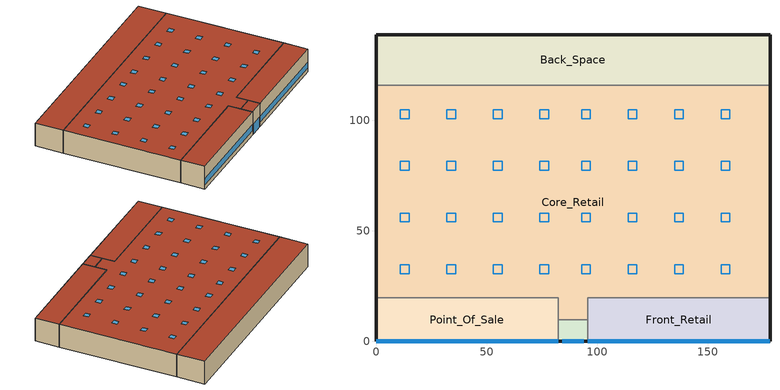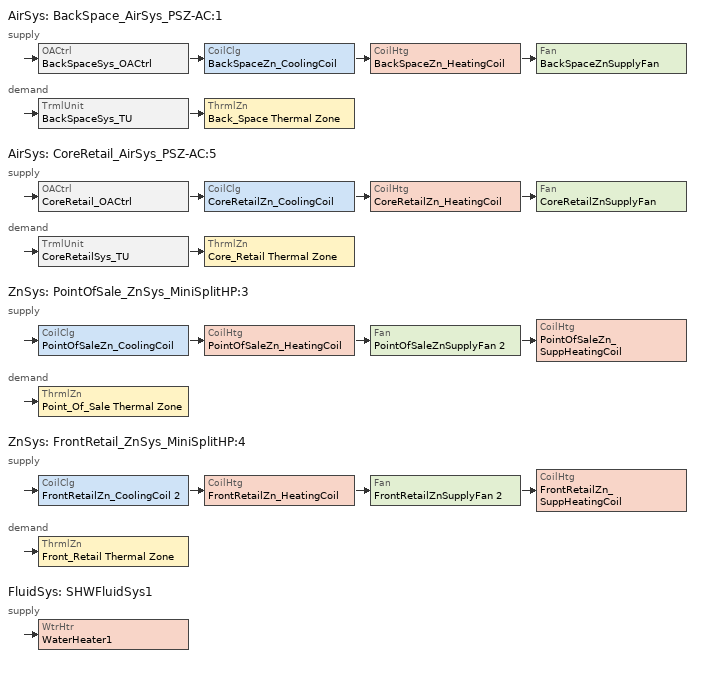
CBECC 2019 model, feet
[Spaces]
Back_Space
 floor ground (Slab Floor): 178.05,138.68 178.05,115.72 0,115.72 0,138.68 z0
 wall outside (Metal Framed Wall): 178.05,115.72 178.05,138.68 0,138.68 0,115.72 z0:20
 wall to Core_Retail (Interior Wall 2): 0,115.72 178.05,115.72 z0:20
 roof outside (Roof): 178.05,115.72 178.05,138.68 0,138.68 0,115.72 z20
Core_Retail
 floor ground (Slab Floor): 178.05,115.72 178.05,19.68 95.59,19.68 95.59,9.84 82.46,9.84 82.46,19.68 0,19.68 0,115.72 z0
 wall outside (Metal Framed Wall): 178.05,19.68 178.05,115.72 / 0,115.72 0,19.68 z0:20
 wall to Front_Retail (Interior Wall 2): 95.59,9.84 95.59,19.68 178.05,19.68 z0:20
 wall to Point_Of_Sale (Interior Wall 2): 0,19.68 82.46,19.68 82.46,9.84 z0:20
 wall to Front_Entry (Interior Wall 2): 82.46,9.84 95.59,9.84 z0:20
 roof outside (Roof): 95.59,9.84 95.59,19.68 178.05,19.68 178.05,115.72 0,115.72 0,19.68 82.46,19.68 82.46,9.84 z20
 skylight (NACM Skylight Curb Metal Frame): 15,30.68 15,34.69 11,34.69 11,30.68 z20; 36,30.68 36,34.69 32,34.69 32,30.68 z20; 57,30.68 57,34.69 53,34.69 53,30.68 z20; 78.03,30.68 78.03,34.69 74.03,34.69 74.03,30.68 z20; 96.93,30.68 96.93,34.69 92.93,34.69 92.93,30.68 z20; 15,54.02 15,58.02 11,58.02 11,54.02 z20; 36,54.02 36,58.02 32,58.02 32,54.02 z20; 57,54.02 57,58.02 53,58.02 53,54.02 z20; 78.03,54.02 78.03,58.02 74.03,58.02 74.03,54.02 z20; 96.93,54.02 96.93,58.02 92.93,58.02 92.93,54.02 z20; 15,77.35 15,81.35 11,81.35 11,77.35 z20; 36,77.35 36,81.35 32,81.35 32,77.35 z20; 57,77.35 57,81.35 53,81.35 53,77.35 z20; 78.03,77.35 78.03,81.35 74.03,81.35 74.03,77.35 z20; 96.93,77.35 96.93,81.35 92.93,81.35 92.93,77.35 z20; 15,100.72 15,104.72 11,104.72 11,100.72 z20; 36,100.72 36,104.72 32,104.72 32,100.72 z20; 57,100.72 57,104.72 53,104.72 53,100.72 z20; 78.03,100.72 78.03,104.72 74.03,104.72 74.03,100.72 z20; 96.93,100.72 96.93,104.72 92.93,104.72 92.93,100.72 z20; 117.93,77.35 117.93,81.35 113.93,81.35 113.93,77.35 z20; 159.93,100.72 159.93,104.72 155.93,104.72 155.93,100.72 z20; 159.93,54.02 159.93,58.02 155.93,58.02 155.93,54.02 z20; 159.93,30.68 159.93,34.69 155.93,34.69 155.93,30.68 z20; 117.93,100.72 117.93,104.72 113.93,104.72 113.93,100.72 z20; 117.93,54.02 117.93,58.02 113.93,58.02 113.93,54.02 z20; 117.93,30.68 117.93,34.69 113.93,34.69 113.93,30.68 z20; 138.93,77.35 138.93,81.35 134.93,81.35 134.93,77.35 z20; 138.93,100.72 138.93,104.72 134.93,104.72 134.93,100.72 z20; 138.93,54.02 138.93,58.02 134.93,58.02 134.93,54.02 z20; 138.93,30.68 138.93,34.69 134.93,34.69 134.93,30.68 z20; 159.93,77.35 159.93,81.35 155.93,81.35 155.93,77.35 z20
Front_Retail
 floor ground (Slab Floor): 178.05,19.68 178.05,0 95.59,0 95.59,19.68 z0
 wall outside (Metal Framed Wall): 95.59,0 178.05,0 178.05,19.68 z0:20
 wall to Front_Entry (Interior Wall 2): 95.59,9.84 95.59,0 z0:20
 window (NACM VertFenestration Fixed): 95.75,0 177.89,0 z3.74:8.73
 roof outside (Roof): 178.05,0 178.05,19.68 95.59,19.68 95.59,0 z20
Point_Of_Sale
 floor ground (Slab Floor): 82.46,19.68 82.46,0 0,0 0,19.68 z0
 wall outside (Metal Framed Wall): 0,19.68 0,0 82.46,0 z0:20
 wall to Front_Entry (Interior Wall 2): 82.46,0 82.46,9.84 z0:20
 window (NACM VertFenestration Fixed): 0.16,0 82.3,0 z3.74:8.73
 roof outside (Roof): 82.46,0 82.46,19.68 0,19.68 0,0 z20
Front_Entry
 floor ground (Slab Floor): 95.59,9.84 95.59,0 82.46,0 82.46,9.84 z0
 wall outside (Metal Framed Wall): 82.46,0 95.59,0 z0:20
 window (NACM VertFenestration Fixed): 84.1,0 93.95,0 z0.16:8.73
 roof outside (Roof): 95.59,0 95.59,9.84 82.46,9.84 82.46,0 z20
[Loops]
AirSys 'BackSpace_AirSys_PSZ-AC:1'
 supply: OACtrl 'BackSpaceSys_OACtrl' > CoilClg 'BackSpaceZn_CoolingCoil' > CoilHtg 'BackSpaceZn_HeatingCoil' > Fan 'BackSpaceZnSupplyFan'
 demand: TrmlUnit 'BackSpaceSys_TU' > ThrmlZn 'Back_Space Thermal Zone'
AirSys 'CoreRetail_AirSys_PSZ-AC:5'
 supply: OACtrl 'CoreRetail_OACtrl' > CoilClg 'CoreRetailZn_CoolingCoil' > CoilHtg 'CoreRetailZn_HeatingCoil' > Fan 'CoreRetailZnSupplyFan'
 demand: TrmlUnit 'CoreRetailSys_TU' > ThrmlZn 'Core_Retail Thermal Zone'
ZnSys 'PointOfSale_ZnSys_MiniSplitHP:3'
 supply: CoilClg 'PointOfSaleZn_CoolingCoil' > CoilHtg 'PointOfSaleZn_HeatingCoil' > Fan 'PointOfSaleZnSupplyFan 2' > CoilHtg 'PointOfSaleZn_SuppHeatingCoil'
 demand: ThrmlZn 'Point_Of_Sale Thermal Zone'
ZnSys 'FrontRetail_ZnSys_MiniSplitHP:4'
 supply: CoilClg 'FrontRetailZn_CoolingCoil 2' > CoilHtg 'FrontRetailZn_HeatingCoil' > Fan 'FrontRetailZnSupplyFan 2' > CoilHtg 'FrontRetailZn_SuppHeatingCoil'
 demand: ThrmlZn 'Front_Retail Thermal Zone'
FluidSys 'SHWFluidSys1'
 supply: WtrHtr 'WaterHeater1'
[Proj]
0520615-RetlMed-MiniSplitHP-COP3.3: Elevation=477; ZipCode=92262; WeatherStation=PALM-SPRINGS-INTL_722868; RunTitle=0520615-RetlMed-MiniSplitHP-COP3.3
[Bldg]
Retail Standalone: TotStoryCnt=1; AboveGrdStoryCnt=1
[ConsAssm]
Name | CompatibleSurfType | ExtRoughness | MatRef[1] | MatRef[2] | MatRef[3] | MatRef[4] | MatRef[5] | SlabType | SlabInsOrientation | SlabInsThrmlR
Metal Framed Wall | ExteriorWall | MediumSmooth | Stucco - 7/8 in | Building Paper - 1/16 in | Expanded Polystyrene - EPS - 3 1/3 in | Air - Metal Wall Framing - 16 or 24 in OC | Gypsum Board - 1/2 in
Slab Floor | UndergroundFloor |  |  |  |  |  |  | UnheatedSlabOnGrade | 12inHorizontal | R5
Roof | Roof |  | Metal Standing Seam - 1/16 in | Expanded Polystyrene - EPS - 6 7/8 in
Interior Wall 2 | InteriorWall |  | Gypsum Board - 1/2 in | Compliance Insulation R11 | Gypsum Board - 1/2 in
[Mat]
Stucco - 7/8 in: CodeCat=Plastering Materials; CodeItem=Stucco - 7/8 in.
Building Paper - 1/16 in: CodeCat=Building Membrane; CodeItem=Building Paper - 1/16 in.
Air - Metal Wall Framing - 16 or 24 in OC: CodeCat=Air; CodeItem=Air - Metal Wall Framing - 16 or 24 in. OC; FrmMat=Metal; FrmConfig=Wall16inOC; FrmDepth=5_5In; CavityInsOpt=R-21
Gypsum Board - 1/2 in: CodeCat=Bldg Board and Siding; CodeItem=Gypsum Board - 1/2 in.
Expanded Polystyrene - EPS - 3 1/3 in: CodeCat=Insulation Board; CodeItem=Expanded Polystyrene - EPS - 3 1/3 in. R14
Metal Standing Seam - 1/16 in: CodeCat=Roofing; CodeItem=Metal Standing Seam - 1/16 in.
Expanded Polystyrene - EPS - 6 7/8 in: CodeCat=Insulation Board; CodeItem=Expanded Polystyrene - EPS - 6 7/8 in. R29
Compliance Insulation R11: CodeCat=Insulation Batt; CodeItem=Glass fiber batt - 3 1/2 in. R11 (CEC Default)
[FenCons] FenProdType=FixedWindow; AssmContext=Manufactured; CertificationMthd=NFRCRated; SHGC=0.25
Name | FenType | SkyltGlz | SkyltCurb | UFactor | VT | GlzTint | WinDivider
NACM Skylight Curb Metal Frame | Skylight | Glass | CurbMounted | 0.58 | 0.49
NACM VertFenestration Fixed | VerticalFenestration |  |  | 0.36 | 0.42 | TintedGlazing | DividerBtwnPanesLessThan7_16in
[Story]
Building Story 1
[Spc] Story=Building Story 1; SHWFluidSegRef=SHWSupply1
Name | ThrmlZnRef | Vol | SpcFuncDefaultsRef | VentPerSpc | CondgType | PriSide100PctControlled
Back_Space | Back_Space Thermal Zone | 81782 | Retail Back_Space | 1263
Core_Retail | Core_Retail Thermal Zone | 344549 | Retail Sales
Front_Entry | Front _Entry Thermal Zone | 2583.34 | Retail Main Entry |  | Unconditioned | 1
Front_Retail | Front_Retail Thermal Zone | 32466.1 | Retail Sales
Point_Of_Sale | Point_Of_Sale Thermal Zone | 32466.1 | Retail Sales
[ThrmlZn]
Name | PriAirCondgSysRef[1] | VentCtrlMthd | Type | VentSrc
Back_Space Thermal Zone | BackSpace_AirSys_PSZ-AC:1 | CO2Sensors
Core_Retail Thermal Zone | CoreRetail_AirSys_PSZ-AC:5 | CO2Sensors
Front_Retail Thermal Zone | FrontRetail_ZnSys_MiniSplitHP:4 |  | Conditioned | None
Point_Of_Sale Thermal Zone | PointOfSale_ZnSys_MiniSplitHP:3 |  |  | None
Front _Entry Thermal Zone |  | CO2Sensors | Unconditioned | None
[AirSys] Type=SZAC; OptStart=0
Name | CtrlZnRef
BackSpace_AirSys_PSZ-AC:1 | Back_Space Thermal Zone
CoreRetail_AirSys_PSZ-AC:5 | Core_Retail Thermal Zone
[AirSeg] Path=Ducted
Name | Sys | Type
BackSpaceSys_SupAirSeg | BackSpace_AirSys_PSZ-AC:1 | Supply
BackSpaceSys_RetAirSeg | BackSpace_AirSys_PSZ-AC:1 | Return
CoreRetailSys_SupAirSeg | CoreRetail_AirSys_PSZ-AC:5 | Supply
CoreRetailSys_RetAirSeg | CoreRetail_AirSys_PSZ-AC:5 | Return
[CoilClg] Type=DirectExpansion
Name | Sys | FuelSrc | DXEER | DXIEER | CndsrType | CapTotRtdStageFrac
BackSpaceZn_CoolingCoil | BackSpace_AirSys_PSZ-AC:1 | Electric | 11.2 | 12.9 | Air
CoreRetailZn_CoolingCoil | CoreRetail_AirSys_PSZ-AC:5 | Electric | 11.2 | 12.9 | Air | ( 0.5, 1 )
PointOfSaleZn_CoolingCoil | PointOfSale_ZnSys_MiniSplitHP:3
FrontRetailZn_CoolingCoil 2 | FrontRetail_ZnSys_MiniSplitHP:4 | Electric |  |  | Air
[CoilHtg]
Name | Sys | Type | FuelSrc | FurnThrmlEff | HtPumpSuppCoilHtgRef
BackSpaceZn_HeatingCoil | BackSpace_AirSys_PSZ-AC:1 | Furnace | Gas | 0.82022
CoreRetailZn_HeatingCoil | CoreRetail_AirSys_PSZ-AC:5 | Furnace | Gas | 0.82
PointOfSaleZn_HeatingCoil | PointOfSale_ZnSys_MiniSplitHP:3 | HeatPump |  | 0.82022 | PointOfSaleZn_SuppHeatingCoil
PointOfSaleZn_SuppHeatingCoil | PointOfSale_ZnSys_MiniSplitHP:3 | Resistance
FrontRetailZn_HeatingCoil | FrontRetail_ZnSys_MiniSplitHP:4 | HeatPump |  | 0.82022 | FrontRetailZn_SuppHeatingCoil
FrontRetailZn_SuppHeatingCoil | FrontRetail_ZnSys_MiniSplitHP:4 | Resistance
[Fan] CtrlMthd=ConstantVolume; ModelingMthd=StaticPressure; FlowEff=0.6; TotStaticPress=2.5; MtrEff=0.9
Name | Sys
BackSpaceZnSupplyFan | BackSpace_AirSys_PSZ-AC:1
CoreRetailZnSupplyFan | CoreRetail_AirSys_PSZ-AC:5
PointOfSaleZnSupplyFan 2 | PointOfSale_ZnSys_MiniSplitHP:3
FrontRetailZnSupplyFan 2 | FrontRetail_ZnSys_MiniSplitHP:4
[TrmlUnit] Type=Uncontrolled
Name | Sys | ZnServedRef | PriAirSegRef
BackSpaceSys_TU | BackSpace_AirSys_PSZ-AC:1 | Back_Space Thermal Zone | BackSpaceSys_SupAirSeg
CoreRetailSys_TU | CoreRetail_AirSys_PSZ-AC:5 | Core_Retail Thermal Zone | CoreRetailSys_SupAirSeg
[OACtrl] EconoCtrlMthd=DifferentialDryBulb; EconoIntegration=Integrated; EconoHiTempLockout=80
Name | Sys | AirSegSupRef | AirSegRetRef
BackSpaceSys_OACtrl | BackSpace_AirSys_PSZ-AC:1 | BackSpaceSys_SupAirSeg | BackSpaceSys_RetAirSeg
CoreRetail_OACtrl | CoreRetail_AirSys_PSZ-AC:5 | CoreRetailSys_SupAirSeg | CoreRetailSys_RetAirSeg
[ZnSys] Type=SZHP
PointOfSale_ZnSys_MiniSplitHP:3; FrontRetail_ZnSys_MiniSplitHP:4
[SpcFuncDefaults]
Name | SpcFunc
Retail Sales | Retail Sales Area (Retail Merchandise Sales)
Retail Back_Space | Commercial/Industrial Storage (Warehouse)
Retail Main Entry | Main Entry Lobby
[FluidSys]
SHWFluidSys1: Type=ServiceHotWater
[FluidSeg] Sys=SHWFluidSys1
Name | Type | Src
SHWSupply1 | PrimarySupply
SHWMakeup1 | MakeupFluid | MunicipalWater
[WtrHtr]
WaterHeater1: Sys=SHWFluidSys1; FluidSegOutRef=SHWSupply1; FluidSegMakeupRef=SHWMakeup1; ThrmlEff=0.85
